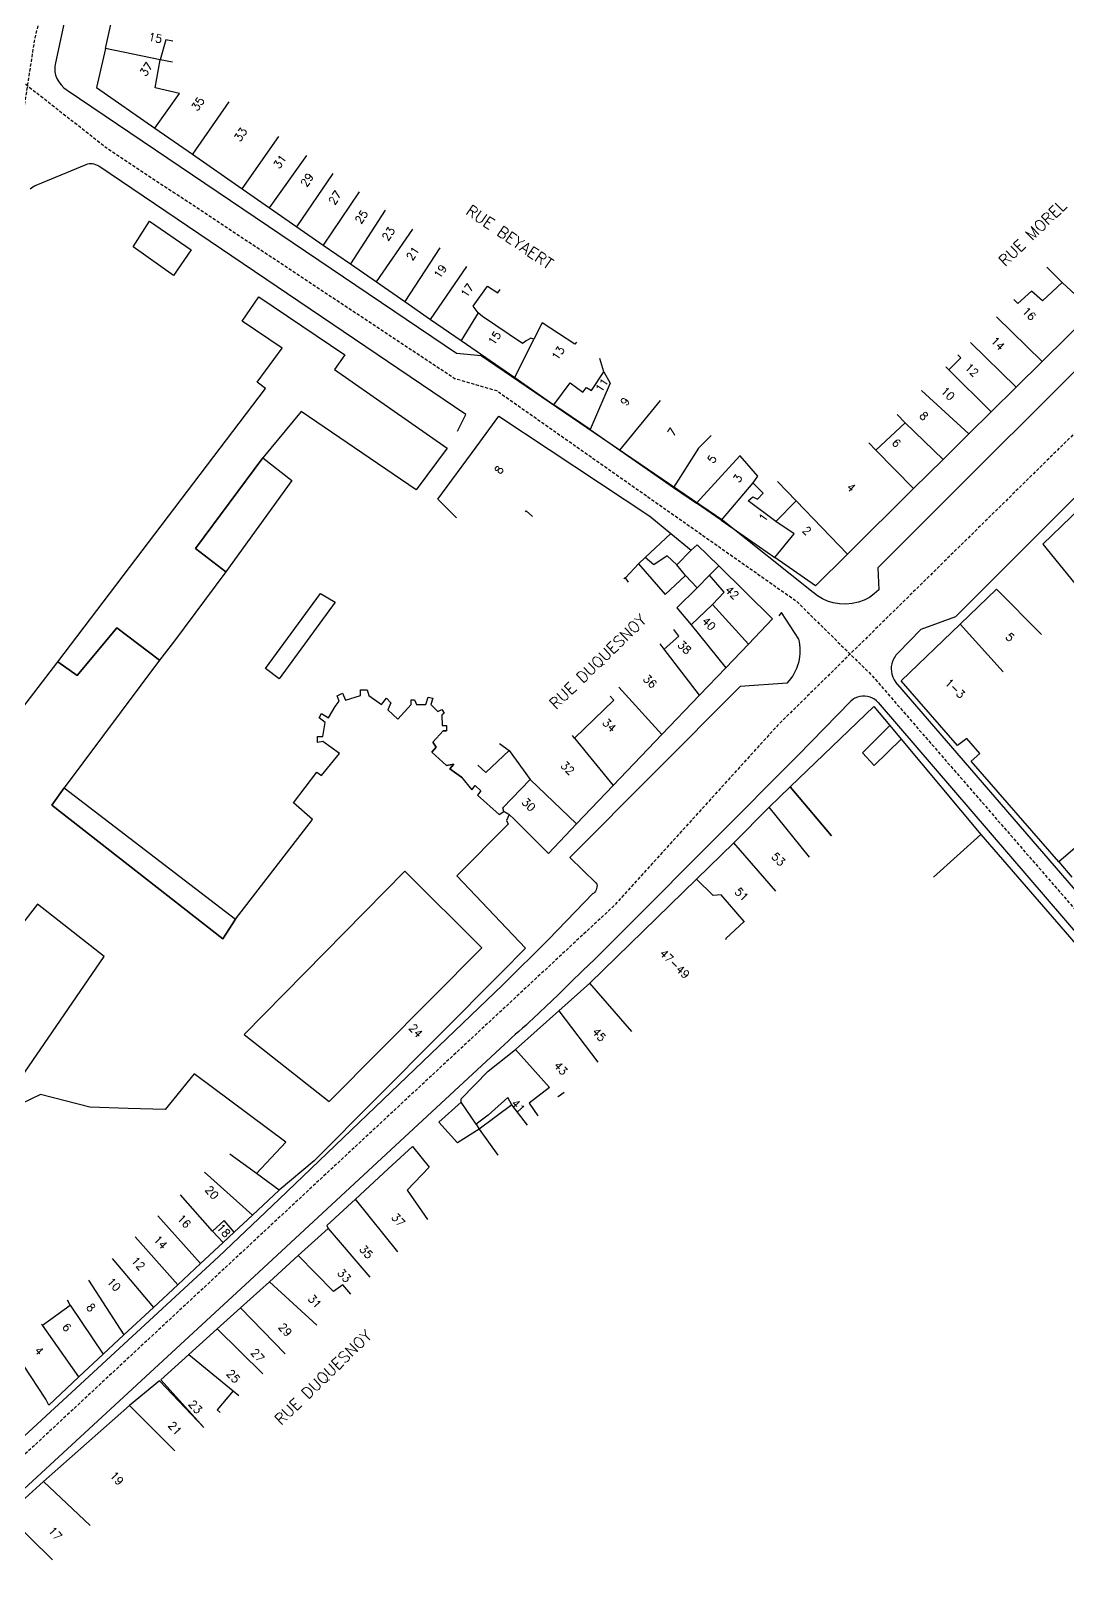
# Model space of a CAD drawing. Header units: millimetres. Extents: x 80999 to 82003, y 144000 to 145000.
# Drawn here: x 81148.5 to 81310.5, y 144618.6 to 144861 of the extents above; entities that cross this region are included whole.
import ezdxf
from ezdxf.enums import TextEntityAlignment as Align

# ---------------------------------------------------------------- set-up
doc = ezdxf.new("R2010")
doc.units = ezdxf.units.MM
doc.linetypes.add('DASHED', pattern=[0.75, 0.5, -0.25])
for name, color, linetype in [('W0001', 6, 'DASHED'), ('W0008', 7, 'CONTINUOUS'), ('W0100', 7, 'CONTINUOUS'), ('W0989', 7, 'CONTINUOUS'), ('W0991', 7, 'CONTINUOUS')]:
    doc.layers.add(name, color=color, linetype=linetype)
doc.styles.get("Standard").update_dxf_attribs({"font": 'romans.shx', "width": 0.85})

msp = doc.modelspace()

# ---------------------------------------------------------------- linework, layer by layer
at = {"layer": 'W0001', "flags": 128}
for points in [[(81000.03, 144951.83), (81036.18, 144926.95), (81088.94, 144891.23), (81147.64, 144852.73), (81160.39, 144842.72), (81214.65, 144806.79), (81221.21, 144804.88), (81267.99, 144772.03), (81279.87, 144760.35), (81328.61, 144704.2), (81411.24, 144605.22), (81427.81, 144582.71), (81435.46, 144571), (81468.03, 144519.87), (81471.64, 144507.53)], [(81168.9, 144941.18), (81165.13, 144931.77), (81148.97, 144859.46), (81146.19, 144841.6), (81115.28, 144698.92), (81106.01, 144655.94), (81098.37, 144654.86)], [(81451.16, 144928.03), (81426.07, 144907.84), (81413.52, 144898.46), (81365.25, 144851.07), (81265.08, 144752.55), (81239.49, 144724.34), (81135.09, 144627.15), (81106.26, 144601.78), (81088.6, 144579.64), (81115.61, 144574.32), (81191.55, 144559.45), (81245.19, 144538.85), (81278.13, 144529.09), (81310.24, 144522.28), (81324.49, 144520.78), (81375.63, 144513.39), (81411.78, 144511.02), (81470.27, 144506.99), (81503.88, 144506.79), (81532.38, 144505.71), (81560.46, 144492.75), (81590.46, 144462.55), (81609.78, 144442.16), (81640.06, 144410.97), (81610.52, 144396.93), (81565.2, 144377.78), (81498.19, 144351.45), (81476.96, 144342.48), (81413.19, 144316.27), (81411.63, 144315.61)]]:
    msp.add_lwpolyline(points, dxfattribs=at)
at = {"layer": 'W0008'}
for points in [[(81167.46, 144927.02), (81152.23, 144855.8), (81152.19, 144855.52), (81152.17, 144855.24), (81152.17, 144854.97), (81152.2, 144854.69), (81152.24, 144854.41), (81152.31, 144854.15), (81152.4, 144853.88), (81152.51, 144853.63), (81152.8, 144853.09), (81153.18, 144852.62), (81153.61, 144852.2), (81154.09, 144851.83), (81214.93, 144810.7), (81218.8, 144810.34), (81256.55, 144784.62), (81270.64, 144773.4)], [(81367.93, 144860.75), (81364.29, 144860.63), (81280.78, 144777.21), (81280.91, 144773.77)], [(81375.55, 144855.69), (81375.37, 144851.91), (81292.92, 144769.55), (81287.47, 144767.54), (81283.93, 144763.9), (81283.76, 144763.72), (81283.6, 144763.53), (81283.46, 144763.32), (81283.33, 144763.11), (81283.21, 144762.9), (81283.11, 144762.67), (81283.02, 144762.44), (81282.95, 144762.2), (81282.87, 144761.8), (81282.85, 144761.39), (81282.88, 144760.98), (81282.96, 144760.58), (81283.11, 144760.13), (81283.31, 144759.7), (81283.56, 144759.3), (81283.85, 144758.93)], [(81215.1, 144798.56), (81216.38, 144801.13), (81159.07, 144839.92), (81158.84, 144840.06), (81158.6, 144840.16), (81158.34, 144840.24), (81158.08, 144840.29), (81157.82, 144840.3), (81157.55, 144840.29), (81157.29, 144840.24), (81157.04, 144840.15), (81149.24, 144836.91), (81148.99, 144836.8), (81148.76, 144836.67), (81148.55, 144836.51), (81148.35, 144836.33)], [(81280.91, 144773.77), (81280.22, 144773.13), (81279.46, 144772.58), (81278.63, 144772.14), (81277.74, 144771.82), (81276.76, 144771.6), (81275.77, 144771.51), (81274.76, 144771.56), (81273.78, 144771.73), (81272.92, 144771.99), (81272.1, 144772.36), (81271.33, 144772.83), (81270.63, 144773.4)], [(81268.43, 144766.07), (81265.74, 144770.21), (81265.32, 144769.68)], [(81266.62, 144759.17), (81259.26, 144758.65), (81232.65, 144731.92), (81236.72, 144728), (81236.86, 144727.79), (81236.9, 144727.54), (81236.88, 144727.31), (81236.83, 144727.1), (81236.76, 144726.87), (81236.66, 144726.66), (81236.51, 144726.47), (81236.34, 144726.31)], [(81283.83, 144758.97), (81320.89, 144716.11)], [(81280.85, 144756.11), (81280.57, 144756.4), (81280.26, 144756.65), (81279.92, 144756.85), (81279.55, 144757), (81279.16, 144757.11), (81278.75, 144757.15), (81278.35, 144757.14), (81277.95, 144757.08), (81277.57, 144756.98), (81277.19, 144756.83), (81276.85, 144756.63), (81276.54, 144756.36), (81268.29, 144747.86), (81242.03, 144721.52), (81240.21, 144719.7), (81238.38, 144717.89), (81236.54, 144716.08), (81234.7, 144714.28), (81232.76, 144712.39), (81230.82, 144710.51), (81228.88, 144708.64), (81226.91, 144706.78), (81226.36, 144706.27), (81225.8, 144705.77), (81225.24, 144705.27), (81224.68, 144704.77), (81224.12, 144704.27), (81223.56, 144703.77), (81223, 144703.26), (81222.45, 144702.75), (81182.67, 144665.87), (81147.32, 144633.27)], [(81280.81, 144756.13), (81315.8, 144715.42)], [(81139.29, 144634.12), (81177.75, 144669.55), (81187.23, 144678.55), (81222.17, 144712.05), (81229.3, 144719.15), (81236.3, 144726.37)]]:
    msp.add_lwpolyline(points, dxfattribs=at)
msp.add_lwpolyline([(81266.62, 144759.17, 0.125247), (81268.41, 144762.41, 0.125247), (81268.43, 144766.07)], format="xyb", dxfattribs=at)
at = {"layer": 'W0100'}
for p, q in [((81160.09, 144858.3), (81161.48, 144864.43)), ((81168.67, 144856.54), (81160.09, 144858.3)), ((81169.51, 144859.66), (81168.67, 144856.54)), ((81170.61, 144859.45), (81169.51, 144859.66)), ((81170.55, 144856.16), (81168.67, 144856.54)), ((81167.81, 144845.88), (81171.68, 144851.31)), ((81179.39, 144850.01), (81173.67, 144841.8)), ((81167.81, 144845.88), (81173.67, 144841.8)), ((81173.67, 144841.8), (81181.48, 144836.38)), ((81185.71, 144833.45), (81191.54, 144841.58)), ((81190, 144830.48), (81195.66, 144838.8)), ((81181.48, 144836.38), (81185.71, 144833.45)), ((81199.71, 144835.92), (81194.13, 144827.62)), ((81166.98, 144831.35), (81173.51, 144826.86)), ((81185.71, 144833.45), (81190, 144830.48)), ((81203.8, 144833.09), (81198.38, 144824.68)), ((81190, 144830.48), (81194.13, 144827.62)), ((81202.45, 144821.86), (81208.14, 144830.08)), ((81194.13, 144827.62), (81198.38, 144824.68)), ((81212.33, 144827.19), (81206.87, 144818.8)), ((81198.38, 144824.68), (81202.45, 144821.86)), ((81210.9, 144816.01), (81216.57, 144824.25)), ((81309.57, 144821.77), (81307.15, 144824.17)), ((81202.45, 144821.86), (81206.87, 144818.8)), ((81314.41, 144817.29), (81309.57, 144821.77)), ((81221.41, 144820.15), (81221.76, 144820.66)), ((81206.87, 144818.8), (81210.9, 144816.01)), ((81218.34, 144817.02), (81215.69, 144812.7)), ((81218.98, 144816.45), (81218.34, 144817.02)), ((81306.43, 144809.41), (81314.41, 144817.29)), ((81210.9, 144816.01), (81215.69, 144812.7)), ((81228.34, 144815.49), (81227.04, 144812.91)), ((81299.29, 144816.41), (81306.43, 144809.41)), ((81215.69, 144812.7), (81224.06, 144806.91)), ((81224.06, 144806.91), (81227.04, 144812.91)), ((81295.22, 144812.39), (81302.4, 144805.43)), ((81237.98, 144807.79), (81237.34, 144809.89)), ((81302.4, 144805.43), (81306.43, 144809.41)), ((81224.06, 144806.91), (81230.17, 144802.68)), ((81291.87, 144808.12), (81291.39, 144808.61)), ((81298.5, 144801.58), (81291.87, 144808.12)), ((81287.61, 144804.87), (81295, 144798.11)), ((81302.4, 144805.43), (81298.5, 144801.58)), ((81235.8, 144798.79), (81230.17, 144802.68)), ((81285.04, 144799.86), (81280.46, 144795.58)), ((81283.81, 144801.12), (81285.04, 144799.86)), ((81290.95, 144794.12), (81285.04, 144799.86)), ((81295, 144798.11), (81298.5, 144801.58)), ((81235.8, 144798.79), (81240.48, 144795.55)), ((81295, 144798.11), (81290.95, 144794.12)), ((81212.05, 144787.91), (81218.01, 144796.03)), ((81240.48, 144795.55), (81248.84, 144789.76)), ((81259.21, 144794.67), (81259.25, 144794.72)), ((81280.46, 144795.58), (81279.36, 144796.71)), ((81286.36, 144789.56), (81280.46, 144795.58)), ((81174.19, 144780.21), (81184.69, 144794.4)), ((81184.69, 144794.4), (81189.23, 144790.81)), ((81252.43, 144787.28), (81259.21, 144794.67)), ((81259.21, 144794.67), (81261.99, 144791.53)), ((81286.36, 144789.56), (81290.95, 144794.12)), ((81261.26, 144790.48), (81256.27, 144784.62)), ((81261.99, 144791.53), (81261.26, 144790.48)), ((81265.07, 144790.68), (81268, 144787.67)), ((81214.93, 144785.01), (81212.05, 144787.91)), ((81248.84, 144789.76), (81252.43, 144787.28)), ((81264.83, 144784.43), (81268, 144787.67)), ((81268, 144787.67), (81276.03, 144779.32)), ((81276.03, 144779.32), (81286.36, 144789.56)), ((81315.4, 144789.44), (81306.57, 144780.9)), ((81225.7, 144785.95), (81225.84, 144786.1)), ((81226.82, 144785.19), (81225.84, 144786.1)), ((81256.27, 144784.62), (81252.43, 144787.28)), ((81256.27, 144784.62), (81264.67, 144778.79)), ((81248.44, 144782.56), (81244.42, 144778.79)), ((81248.44, 144782.56), (81251.62, 144779.95)), ((81306.57, 144780.9), (81312.9, 144773.1)), ((81241.32, 144775.65), (81243.39, 144777.83)), ((81244.42, 144778.79), (81243.39, 144777.83)), ((81251.62, 144779.95), (81249.36, 144777.68)), ((81241.32, 144775.65), (81241.09, 144775.47)), ((81250.72, 144776), (81252.56, 144774.08)), ((81254.46, 144776.02), (81252.56, 144774.08)), ((81254.46, 144776.02), (81255.92, 144777.5)), ((81293.62, 144768.37), (81299.33, 144773.86)), ((81299.33, 144773.86), (81306.36, 144766.76)), ((81251.63, 144768.3), (81254.95, 144771.45)), ((81260.56, 144765.28), (81254.95, 144771.45)), ((81251.63, 144768.3), (81257.01, 144761.56)), ((81284.42, 144759.52), (81293.62, 144768.37)), ((81300.35, 144760.96), (81293.62, 144768.37)), ((81247.39, 144764.51), (81246.77, 144765.33)), ((81252.92, 144757.29), (81247.39, 144764.51)), ((81260.56, 144765.28), (81257.01, 144761.56)), ((81257.01, 144761.56), (81252.92, 144757.29)), ((81240.3, 144758.56), (81247.03, 144751.13)), ((81293.21, 144749.43), (81284.42, 144759.52)), ((81239.51, 144756.54), (81233.39, 144750.57)), ((81238.93, 144757.13), (81239.51, 144756.54)), ((81247.03, 144751.13), (81252.92, 144757.29)), ((81211.24, 144749.96), (81212.84, 144751.72)), ((81212.84, 144751.72), (81213.37, 144751.73)), ((81239.43, 144743.19), (81247.03, 144751.13)), ((81278.37, 144748.28), (81282.62, 144752.56)), ((81282.62, 144752.56), (81284.39, 144750.45)), ((81211.1, 144748.4), (81211.78, 144749.18)), ((81211.78, 144749.18), (81211.24, 144749.96)), ((81221.65, 144749.73), (81223.15, 144748.68)), ((81223.15, 144748.68), (81226.47, 144744.12)), ((81233.39, 144750.57), (81233.04, 144750.98)), ((81233.39, 144750.57), (81239.43, 144743.19)), ((81284.39, 144750.45), (81280.22, 144746.33)), ((81284.39, 144750.45), (81296.88, 144735.55)), ((81213.38, 144746.29), (81211.1, 144748.4)), ((81214.5, 144746.52), (81213.38, 144746.29)), ((81213.92, 144745.79), (81214.5, 144746.52)), ((81280.22, 144746.33), (81278.37, 144748.28)), ((81309.04, 144731.25), (81295.33, 144747)), ((81215.72, 144744.48), (81213.92, 144745.79)), ((81226.47, 144744.12), (81233.71, 144737.2)), ((81151.72, 144740.09), (81153.65, 144742.84)), ((81153.65, 144742.84), (81180.41, 144722.28)), ((81233.71, 144737.2), (81239.43, 144743.19)), ((81273.54, 144735.31), (81267.08, 144742.97)), ((81178.45, 144719.21), (81151.72, 144740.09)), ((81223.17, 144738.65), (81222.35, 144739.1)), ((81233.71, 144737.2), (81229.29, 144732.58)), ((81258.28, 144734.24), (81252.44, 144728.55)), ((81264.85, 144726.67), (81258.28, 144734.24)), ((81296.88, 144735.55), (81289.44, 144728.86)), ((81296.88, 144735.55), (81336.88, 144689.19)), ((81311.89, 144733.7), (81309.04, 144731.25)), ((81309.04, 144731.25), (81311.09, 144728.88)), ((81252.44, 144728.55), (81235.79, 144712.33)), ((81180.41, 144722.28), (81178.45, 144719.21)), ((81225.7, 144717.76), (81222.03, 144714.02)), ((81235.79, 144712.33), (81230.93, 144707.97)), ((81242.33, 144704.77), (81235.79, 144712.33)), ((81230.93, 144707.97), (81224.18, 144701.92)), ((81230.93, 144707.97), (81237, 144699.99)), ((81219.89, 144698.56), (81224.18, 144701.92)), ((81224.18, 144701.92), (81229.48, 144696)), ((81215.65, 144694.26), (81219.89, 144698.56)), ((81229.48, 144696), (81226.28, 144693.58)), ((81212.16, 144690.6), (81215.65, 144693.73)), ((81215.65, 144693.73), (81215.65, 144694.26)), ((81218.02, 144690.29), (81215.65, 144693.73)), ((81223.58, 144693.31), (81218.49, 144689.52)), ((81222.96, 144694.45), (81219.89, 144691.7)), ((81223.58, 144693.31), (81222.96, 144694.45)), ((81226.01, 144690.12), (81223.58, 144693.31)), ((81226.28, 144693.58), (81227.63, 144691.58)), ((81230.85, 144694.59), (81231.74, 144695.26)), ((81230.9, 144694.51), (81230.85, 144694.59)), ((81215.11, 144687.38), (81212.16, 144690.6)), ((81219.89, 144691.7), (81218.02, 144690.29)), ((81218.49, 144689.52), (81215.11, 144687.38)), ((81218.02, 144690.29), (81218.49, 144689.52)), ((81183.69, 144682.57), (81179.55, 144685.61)), ((81175.59, 144682.76), (81183.09, 144676.08)), ((81187.25, 144679.95), (81183.69, 144682.57)), ((81176.84, 144673.57), (81171.81, 144679.25)), ((81183.09, 144676.08), (81187.25, 144679.95)), ((81205.77, 144670.33), (81199.16, 144678.58)), ((81168.26, 144675.94), (81174.94, 144668.5)), ((81183.09, 144676.08), (81180.2, 144673.4)), ((81178.65, 144675.22), (81176.84, 144673.57)), ((81178.48, 144671.79), (81176.84, 144673.57)), ((81180.2, 144673.4), (81178.65, 144675.22)), ((81190.21, 144669.74), (81194.89, 144673.97)), ((81194.89, 144673.97), (81201.38, 144666.36)), ((81171.38, 144665.18), (81164.74, 144672.67)), ((81174.94, 144668.5), (81178.48, 144671.79)), ((81180.2, 144673.4), (81178.48, 144671.79)), ((81161.13, 144669.31), (81167.58, 144661.64)), ((81190.21, 144669.74), (81185.71, 144665.67)), ((81174.94, 144668.5), (81171.38, 144665.18)), ((81157.47, 144665.89), (81162.98, 144657.36)), ((81167.58, 144661.64), (81171.38, 144665.18)), ((81181.19, 144661.59), (81185.71, 144665.67)), ((81150.26, 144658.86), (81154.6, 144662.02)), ((81154.6, 144662.02), (81154.16, 144662.81)), ((81154.6, 144662.02), (81159.74, 144654.34)), ((81167.58, 144661.64), (81162.98, 144657.36)), ((81181.19, 144661.59), (81177.57, 144658.31)), ((81188.15, 144654.39), (81181.19, 144661.59)), ((81150.12, 144659.04), (81150.26, 144658.86)), ((81155.95, 144650.8), (81150.26, 144658.86)), ((81162.98, 144657.36), (81159.74, 144654.34)), ((81177.57, 144658.31), (81173.13, 144654.3)), ((81177.57, 144658.31), (81184.71, 144651.28)), ((81159.74, 144654.34), (81155.95, 144650.8)), ((81168.75, 144650.33), (81173.13, 144654.3)), ((81173.13, 144654.3), (81180.03, 144648.6)), ((81150.76, 144647.33), (81147.27, 144652.64)), ((81168.56, 144650.17), (81163.83, 144646.32)), ((81175.46, 144642.9), (81168.56, 144650.17)), ((81175.46, 144642.9), (81168.75, 144650.33)), ((81180.03, 144648.6), (81180.94, 144647.87)), ((81163.83, 144646.32), (81150.4, 144634.47)), ((81170.95, 144639.23), (81163.83, 144646.32)), ((81150.4, 144634.47), (81144.71, 144629.27)), ((81157.71, 144627.59), (81150.4, 144634.47)), ((81151.82, 144622.22), (81144.71, 144629.27))]:
    msp.add_line(p, q, dxfattribs=at)
for points in [[(81160.09, 144858.3), (81158.71, 144852.23), (81167.81, 144845.88)], [(81171.68, 144851.31), (81167.85, 144852.16), (81168.67, 144856.54)], [(81181.48, 144836.38), (81187.21, 144844.58)], [(81173.51, 144826.86), (81170.73, 144822.85), (81164.41, 144827.35), (81166.98, 144831.35)], [(81309.57, 144821.77), (81306.49, 144818.89), (81304.75, 144820.42), (81302.65, 144818.49), (81302.01, 144819.1)], [(81152.67, 144762.53), (81185.09, 144805.22), (81183.82, 144806.2), (81187.7, 144811.5), (81181.46, 144815.71), (81184.06, 144819.5), (81197.49, 144810.44), (81195.87, 144808.19), (81213.49, 144795.88), (81208.62, 144789.35), (81190.67, 144801.63), (81184.69, 144794.4), (81174.19, 144780.21), (81178.91, 144776.58), (81170.73, 144765.6), (81168.53, 144762.75), (81161.88, 144767.82), (81155.69, 144760.38), (81152.67, 144762.53)], [(81218.34, 144817.02), (81217.55, 144818.07), (81219.81, 144821.21), (81221.41, 144820.15)], [(81227.04, 144812.91), (81226.57, 144813.07), (81225.84, 144812.63), (81225.39, 144812.35), (81225.24, 144812.25), (81218.98, 144816.45)], [(81233.67, 144812.42), (81233.45, 144812.12), (81228.34, 144815.49)], [(81291.87, 144808.12), (81293.72, 144809.98), (81293.25, 144810.45)], [(81230.17, 144802.68), (81232.69, 144806.09), (81234.68, 144804.65), (81235.24, 144805.37), (81236.04, 144804.89), (81237.98, 144807.79)], [(81237.98, 144807.79), (81238.93, 144806.02), (81235.8, 144798.79)], [(81240.48, 144795.55), (81246.81, 144803.33)], [(81218.01, 144796.03), (81221.56, 144800.87), (81245.15, 144785.28), (81248.44, 144782.56)], [(81254.74, 144797.84), (81252.73, 144795.89), (81248.84, 144789.76)], [(81189.23, 144790.81), (81178.91, 144776.58), (81174.19, 144780.21)], [(81264.83, 144784.43), (81260.53, 144787.66), (81261.25, 144788.3), (81261.97, 144787.9), (81262.86, 144788.87), (81261.26, 144790.48)], [(81264.67, 144778.79), (81267.71, 144782.51), (81264.83, 144784.43)], [(81251.62, 144779.95), (81252.55, 144780.8), (81255.92, 144777.5)], [(81243.39, 144777.83), (81247.53, 144773.02), (81250.72, 144776)], [(81249.36, 144777.68), (81247.84, 144779.04), (81245.77, 144777.67), (81244.42, 144778.79)], [(81276.03, 144779.32), (81271.05, 144774.36), (81264.67, 144778.79)], [(81241.83, 144774.97), (81241.32, 144775.65)], [(81252.56, 144774.08), (81250.72, 144776), (81249.36, 144777.68)], [(81254.95, 144771.45), (81256.78, 144773.38), (81254.46, 144776.02)], [(81255.92, 144777.5), (81264.33, 144769.23), (81260.56, 144765.28)], [(81193.7, 144773.19), (81195.98, 144771.81), (81187.23, 144759.85), (81185.09, 144761.45), (81193.7, 144773.19)], [(81252.56, 144774.08), (81249.37, 144770.94), (81251.63, 144768.3)], [(81134.71, 144739.11), (81152.67, 144762.53), (81155.69, 144760.38), (81161.88, 144767.82), (81168.53, 144762.75), (81153.65, 144742.84), (81151.72, 144740.09), (81178.45, 144719.21), (81180.41, 144722.28), (81192.43, 144737.88), (81189.48, 144740.5), (81193.12, 144745.27), (81193.87, 144744.76), (81196.65, 144748.21), (81194.07, 144750.06), (81193.25, 144749.89), (81193.25, 144750.85), (81194.07, 144750.85), (81194.4, 144753.02), (81193.46, 144753.77), (81193.85, 144754.41), (81194.95, 144753.77), (81196.01, 144755.54), (81196.63, 144756.35), (81196.3, 144757.22), (81197.12, 144757.63), (81197.58, 144756.52), (81199.94, 144757.23), (81199.94, 144758.13), (81201, 144758.13), (81201.22, 144757.24), (81203.22, 144755.82), (81203.98, 144756.81), (81204.7, 144756.09), (81204.19, 144755.02), (81205.78, 144753.57), (81207.84, 144755.84), (81207.84, 144756.56), (81208.39, 144756.56), (81208.68, 144755.85), (81210.14, 144755.85), (81210.5, 144756.98), (81211.23, 144756.84), (81210.95, 144755.85), (81212.05, 144754.74), (81212.67, 144755.05), (81212.99, 144754.48), (81212.67, 144754.17), (81212.68, 144752.58), (81213.37, 144752.58), (81213.37, 144751.73), (81212.84, 144751.72), (81211.24, 144749.96), (81211.78, 144749.18), (81211.1, 144748.4), (81213.38, 144746.29), (81214.5, 144746.52), (81213.92, 144745.79), (81215.72, 144744.48), (81217.34, 144742.49), (81217.86, 144743.2), (81218.72, 144742.33), (81218.2, 144741.68), (81221.63, 144738.64), (81222.35, 144739.1), (81223.17, 144738.65), (81222.76, 144737.72), (81223.02, 144737.14), (81214.97, 144729.07), (81225.7, 144717.76)], [(81247.39, 144764.51), (81249.7, 144766.52), (81248.88, 144767.54)], [(81267.08, 144742.97), (81280.14, 144755.53), (81282.62, 144752.56)], [(81223.15, 144748.68), (81219.54, 144745.22), (81218.25, 144746.37)], [(81295.33, 144747), (81296.72, 144748.19), (81294.67, 144750.52), (81293.21, 144749.43)], [(81222.35, 144739.1), (81222.18, 144739.68), (81226.47, 144744.12)], [(81263.77, 144739.8), (81267.08, 144742.97), (81273.54, 144735.31)], [(81270.09, 144731.97), (81263.77, 144739.8), (81258.28, 144734.24)], [(81270.09, 144731.97), (81263.77, 144739.8)], [(81229.29, 144732.58), (81223.93, 144737.92), (81223.17, 144738.65)], [(81218.92, 144717.82), (81206.88, 144729.83), (81181.79, 144704.31), (81195.06, 144693.83), (81218.92, 144717.82)], [(81259.9, 144721.95), (81256.28, 144726.1), (81255.02, 144726.01), (81252.44, 144728.55)], [(81146.23, 144696.57), (81159.89, 144716.47), (81149.47, 144724.67), (81140.57, 144713.27)], [(81257.12, 144719.15), (81257, 144719.27), (81259.9, 144721.95)], [(81259.9, 144721.95), (81259.94, 144721.9)], [(81222.03, 144714.02), (81192.7, 144684.55), (81187.25, 144679.95), (81183.69, 144682.57), (81188.28, 144687.45), (81173.95, 144698.13), (81169.41, 144692.57), (81163.65, 144692.72), (81157.68, 144692.92), (81149.97, 144694.93), (81146.93, 144693.47)], [(81218.49, 144689.52), (81221.4, 144685.46)], [(81199.16, 144678.58), (81204.29, 144683.32), (81208.05, 144686.8)], [(81208.05, 144686.8), (81210.69, 144683.57), (81207.22, 144679.95), (81210.43, 144675.38)], [(81199.16, 144678.58), (81194.69, 144674.44), (81194.89, 144673.97)], [(81198.45, 144663.71), (81197.19, 144665.18), (81195.73, 144664.13), (81190.21, 144669.74)], [(81185.71, 144665.67), (81193.12, 144658.89)], [(81155.95, 144650.8), (81151.23, 144646.4), (81150.76, 144647.33)], [(81180.03, 144648.6), (81177.53, 144645.64), (81178.01, 144645.22)]]:
    msp.add_lwpolyline(points, dxfattribs=at)

# ---------------------------------------------------------------- texts
at = {"layer": 'W0989'}
for s, rotation, p in [('RUE BEYAERT', 325.8, (81223.26, 144828.87)), ('RUE MOREL', 44.0937, (81304.93, 144829.51)), ('RUE DUQUESNOY', 44.1, (81237.1, 144762.49)), ('RUE DUQUESNOY', 44.1, (81194.16, 144650.67))]:
    msp.add_text(s, height=1.75, rotation=rotation, dxfattribs=at).set_placement(p, align=Align.MIDDLE)
at = {"layer": 'W0991'}
for s, rotation, p in [('15', 348.2692, (81167.9, 144859.98)), ('37', 55.2881, (81166.47, 144855.07)), ('35', 55.5693, (81174.54, 144849.67)), ('33', 55.6066, (81181.21, 144844.89)), ('31', 55.6266, (81187.35, 144840.65)), ('29', 55.6369, (81191.59, 144837.79)), ('27', 55.6435, (81195.96, 144835.01)), ('25', 55.6481, (81200.09, 144832.02)), ('23', 55.6523, (81204.31, 144829.37)), ('21', 55.6567, (81208.1, 144826.3)), ('19', 55.6608, (81212.4, 144823.5)), ('17', 55.6648, (81216.62, 144820.53)), ('16', 315.6457, (81304.4, 144816.89)), ('15', 55.6704, (81220.88, 144813.08)), ('13', 55.6764, (81230.81, 144810.73)), ('14', 315.6443, (81299.51, 144812.23)), ('12', 315.6429, (81295.44, 144808.1)), ('11', 55.6817, (81237.65, 144805.73)), ('10', 315.642, (81291.71, 144804.4)), ('9', 55.6857, (81241.28, 144803.17)), ('8', 315.6402, (81287.96, 144800.92)), ('7', 55.6899, (81248.61, 144798.38)), ('6', 315.639, (81283.68, 144796.68)), ('5', 55.7015, (81254.85, 144794.18)), ('8', 56.1429, (81221.58, 144792.5)), ('3', 55.7078, (81258.87, 144791.17)), ('4', 315.6276, (81276.6, 144789.75)), ('1', 55.7261, (81262.88, 144785.05)), ('2', 315.5537, (81269.7, 144783)), ('42', 315.8536, (81258, 144773.32)), ('40', 315.8365, (81254.37, 144768.46)), ('38', 315.8301, (81250.57, 144764.77)), ('5', 315.9201, (81301.42, 144766.36)), ('36', 315.8271, (81245.17, 144759.45)), ('1-3', 315.9449, (81292.83, 144758.36)), ('34', 315.8252, (81238.82, 144752.61)), ('32', 315.8237, (81232.31, 144745.91)), ('30', 315.8226, (81226.22, 144740.2)), ('53', 315.9255, (81265.24, 144731.67)), ('51', 315.9264, (81259.5, 144726.17)), ('47-49', 315.9258, (81249.04, 144715.31)), ('24', 312.2091, (81208.59, 144704.88)), ('45', 312.3276, (81237.23, 144704.26)), ('43', 312.3284, (81231.24, 144699.01)), ('41', 312.3294, (81224.58, 144693.1)), ('20', 312.1893, (81176.73, 144679.59)), ('16', 312.1824, (81172.38, 144675.11)), ('37', 312.3316, (81205.85, 144675.31)), ('18', 312.1861, (81178.57, 144673.68)), ('14', 312.1756, (81168.68, 144671.83)), ('35', 312.3321, (81200.83, 144670.33)), ('12', 312.1686, (81165.23, 144668.54)), ('33', 312.3326, (81197.4, 144666.62)), ('10', 312.1592, (81161.43, 144665.25)), ('8', 312.148, (81157.83, 144661.64)), ('31', 312.3329, (81192.8, 144662.58)), ('6', 312.1382, (81154.06, 144658.55)), ('29', 312.3332, (81188.19, 144658.16)), ('4', 312.1242, (81149.73, 144654.87)), ('27', 312.3335, (81183.87, 144654.16)), ('25', 312.3336, (81180.07, 144650.89)), ('23', 312.3338, (81174.15, 144646.11)), ('21', 312.3338, (81170.96, 144642.78)), ('19', 312.3335, (81161.89, 144634.96)), ('17', 312.3327, (81152.26, 144626.33))]:
    msp.add_text(s, height=1.25, rotation=rotation, dxfattribs=at).set_placement(p, align=Align.MIDDLE)

doc.saveas('drawing.dxf')
